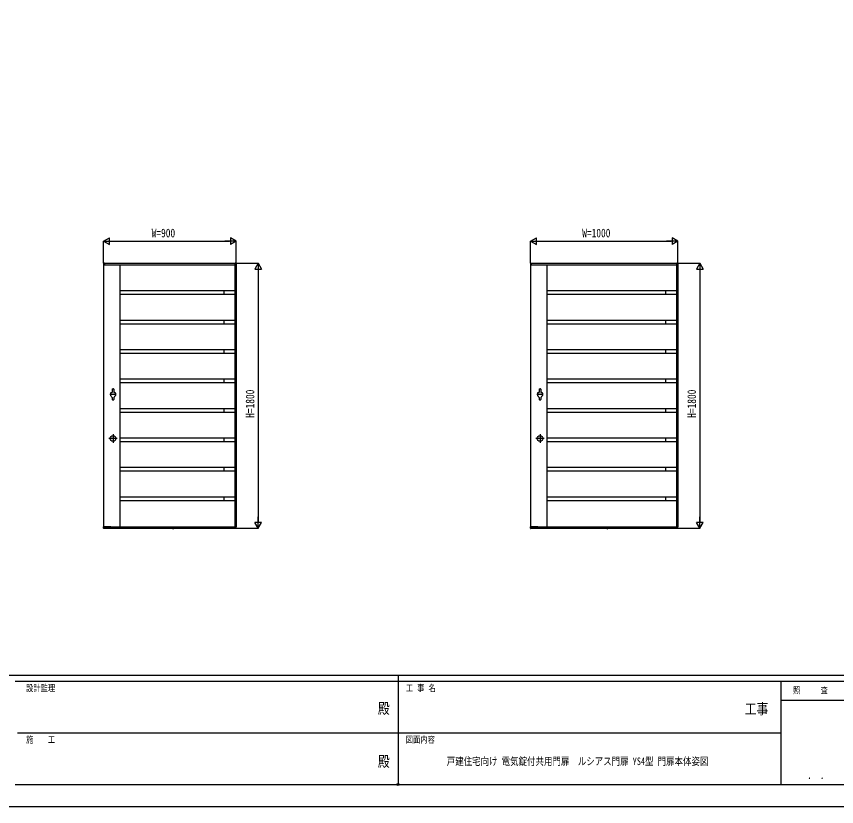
# Model space of a CAD drawing. Units: millimetres, scale not verified. Extents: x -8410 to 8410, y -5940 to 5940.
# Drawn here: x -2602 to 2968, y -5940 to -573 of the extents above; entities that cross this region are included whole.
import ezdxf
from ezdxf.enums import TextEntityAlignment as Align

# ---------------------------------------------------------------- set-up
doc = ezdxf.new("R2010")
doc.units = ezdxf.units.MM
doc.header["$LTSCALE"] = 30
doc.header["$PDMODE"] = 32
doc.header["$PDSIZE"] = 15
for name, color, linetype in [('0-1_USER1', 3, 'Continuous'), ('0-2_YKK_A1', 4, 'Continuous'), ('0-3_YKK_D', 6, 'Continuous'), ('0-4_YKK_ZWAK', 7, 'Continuous')]:
    doc.layers.add(name, color=color, linetype=linetype)
doc.styles.add('ＭＳ ゴシック', font='')
doc.styles.get('ＭＳ ゴシック').set_extended_font_data('MS Gothic')

msp = doc.modelspace()

# ---------------------------------------------------------------- linework, layer by layer
at = {"layer": '0-2_YKK_A1'}
for p, q in [((-2010.46, -2251.37), (-2010.46, -2259.5)), ((-2009.96, -2260), (-2009.96, -4040)), ((-2009.96, -2260), (-1109.96, -2260)), ((-2009.96, -2260), (-2003.26, -2260)), ((-2009.05, -2249.87), (-2003.49, -2249.53)), ((-2003.26, -2260), (-2003.26, -2260)), ((-2002.96, -2250), (-1116.96, -2250)), ((-2002.96, -2260), (-2002.96, -2250)), ((-2002.96, -2259.7), (-2002.96, -2250.03)), ((-1899.96, -2260), (-1899.96, -4040)), ((-1118.96, -2260), (-1118.96, -4040)), ((-1116.96, -2260), (-1116.96, -2250)), ((-1116.96, -2259.7), (-1116.96, -2250.03)), ((-1109.96, -2260), (-1116.66, -2260)), ((-1116.66, -2260), (-1116.66, -2260)), ((-1110.87, -2249.87), (-1116.43, -2249.53)), ((-1109.96, -2260), (-1109.96, -4040)), ((-1109.46, -2251.37), (-1109.46, -2259.5)), ((889.54, -2251.37), (889.54, -2259.5)), ((890.04, -2260), (890.04, -4040)), ((890.04, -2260), (1890.04, -2260)), ((890.04, -2260), (896.74, -2260)), ((890.95, -2249.87), (896.51, -2249.53)), ((896.74, -2260), (896.74, -2260)), ((897.04, -2250), (1883.04, -2250)), ((897.04, -2260), (897.04, -2250)), ((897.04, -2259.7), (897.04, -2250.03)), ((1000.04, -2260), (1000.04, -4040)), ((1881.04, -2260), (1881.04, -4040)), ((1883.04, -2260), (1883.04, -2250)), ((1883.04, -2259.7), (1883.04, -2250.03)), ((1890.04, -2260), (1883.34, -2260)), ((1883.34, -2260), (1883.34, -2260)), ((1889.13, -2249.87), (1883.57, -2249.53)), ((1890.04, -2260), (1890.04, -4040)), ((1890.54, -2251.37), (1890.54, -2259.5)), ((-1118.96, -2437.5), (-1899.96, -2437.5)), ((-1193.96, -2437.5), (-1193.96, -2462.5)), ((1881.04, -2437.5), (1000.04, -2437.5)), ((1806.04, -2437.5), (1806.04, -2462.5)), ((-1118.96, -2462.5), (-1899.96, -2462.5)), ((1881.04, -2462.5), (1000.04, -2462.5)), ((-1118.96, -2637.5), (-1899.96, -2637.5)), ((-1118.96, -2662.5), (-1899.96, -2662.5)), ((-1193.96, -2637.5), (-1193.96, -2662.5)), ((1881.04, -2637.5), (1000.04, -2637.5)), ((1881.04, -2662.5), (1000.04, -2662.5)), ((1806.04, -2637.5), (1806.04, -2662.5)), ((-1118.96, -2837.5), (-1899.96, -2837.5)), ((-1193.96, -2837.5), (-1193.96, -2862.5)), ((1881.04, -2837.5), (1000.04, -2837.5)), ((1806.04, -2837.5), (1806.04, -2862.5)), ((-1118.96, -2862.5), (-1899.96, -2862.5)), ((1881.04, -2862.5), (1000.04, -2862.5)), ((-1118.96, -3037.5), (-1899.96, -3037.5)), ((-1118.96, -3062.5), (-1899.96, -3062.5)), ((-1193.96, -3037.5), (-1193.96, -3062.5)), ((1881.04, -3037.5), (1000.04, -3037.5)), ((1881.04, -3062.5), (1000.04, -3062.5)), ((1806.04, -3037.5), (1806.04, -3062.5)), ((-1951.21, -3104.5), (-1951.21, -3128)), ((-1949.21, -3102.5), (-1942.71, -3102.5)), ((-1940.71, -3104.5), (-1940.71, -3128)), ((948.79, -3104.5), (948.79, -3128)), ((950.79, -3102.5), (957.29, -3102.5)), ((959.29, -3104.5), (959.29, -3128)), ((-1923.96, -3140), (-1967.96, -3140)), ((-1963.46, -3133), (-1963.46, -3147)), ((-1958.46, -3128), (-1951.21, -3128)), ((-1951.21, -3160.84), (-1951.21, -3175.5)), ((-1940.71, -3128), (-1933.46, -3128)), ((-1940.71, -3160.84), (-1940.71, -3175.5)), ((-1928.46, -3133), (-1928.46, -3147)), ((976.04, -3140), (932.04, -3140)), ((936.54, -3133), (936.54, -3147)), ((941.54, -3128), (948.79, -3128)), ((948.79, -3160.84), (948.79, -3175.5)), ((959.29, -3128), (966.54, -3128)), ((959.29, -3160.84), (959.29, -3175.5)), ((971.54, -3133), (971.54, -3147)), ((-1949.21, -3177.5), (-1942.71, -3177.5)), ((950.79, -3177.5), (957.29, -3177.5)), ((-1118.96, -3237.5), (-1899.96, -3237.5)), ((-1118.96, -3262.5), (-1899.96, -3262.5)), ((-1193.96, -3237.5), (-1193.96, -3262.5)), ((1881.04, -3237.5), (1000.04, -3237.5)), ((1881.04, -3262.5), (1000.04, -3262.5)), ((1806.04, -3237.5), (1806.04, -3262.5)), ((-1916.96, -3440), (-1974.96, -3440)), ((-1945.96, -3411), (-1945.96, -3469)), ((-1118.96, -3437.5), (-1899.96, -3437.5)), ((-1193.96, -3437.5), (-1193.96, -3462.5)), ((983.04, -3440), (925.04, -3440)), ((954.04, -3411), (954.04, -3469)), ((1881.04, -3437.5), (1000.04, -3437.5)), ((1806.04, -3437.5), (1806.04, -3462.5)), ((-1118.96, -3462.5), (-1899.96, -3462.5)), ((1881.04, -3462.5), (1000.04, -3462.5)), ((-1118.96, -3637.5), (-1899.96, -3637.5)), ((-1118.96, -3662.5), (-1899.96, -3662.5)), ((-1193.96, -3637.5), (-1193.96, -3662.5)), ((1881.04, -3637.5), (1000.04, -3637.5)), ((1881.04, -3662.5), (1000.04, -3662.5)), ((1806.04, -3637.5), (1806.04, -3662.5)), ((-1118.96, -3837.5), (-1899.96, -3837.5)), ((-1193.96, -3837.5), (-1193.96, -3862.5)), ((1881.04, -3837.5), (1000.04, -3837.5)), ((1806.04, -3837.5), (1806.04, -3862.5)), ((-1118.96, -3862.5), (-1899.96, -3862.5)), ((1881.04, -3862.5), (1000.04, -3862.5)), ((-2009.85, -4050.03), (-2010.43, -4040.53)), ((-2009.96, -4040), (-1109.96, -4040)), ((-1960.26, -4040), (-2009.93, -4040)), ((-2008.6, -4050.5), (-2009.35, -4050.5)), ((-2008.1, -4050.01), (-2008.07, -4048.19)), ((-2008.09, -4049.5), (-1961.79, -4049.5)), ((-1987.17, -4047.9), (-2007.75, -4047.9)), ((-1986.85, -4048.19), (-1986.84, -4049.01)), ((-1985.12, -4049.01), (-1985.1, -4048.19)), ((-1978.13, -4047.9), (-1984.79, -4047.9)), ((-1977.82, -4048.19), (-1977.8, -4049.01)), ((-1976.08, -4049.01), (-1976.07, -4048.19)), ((-1962.13, -4047.9), (-1975.75, -4047.9)), ((-1965.86, -4047.9), (-1965.84, -4049.01)), ((-1961.82, -4048.19), (-1961.79, -4049.99)), ((-1960.46, -4050.48), (-1961.29, -4050.48)), ((-1959.96, -4040.3), (-1959.96, -4049.98)), ((-1959.66, -4040), (-1959.66, -4050)), ((-1959.66, -4050), (-1116.96, -4050)), ((-1542.22, -4050.5), (-1542.13, -4050)), ((-1542.22, -4050.5), (-1542.05, -4051.47)), ((-1542.22, -4050.5), (-1534.4, -4050.5)), ((-1542.13, -4050), (-1534.49, -4050)), ((-1538.31, -4054.2), (-1538.31, -4050)), ((-1534.4, -4050.5), (-1534.57, -4051.47)), ((-1534.4, -4050.5), (-1534.49, -4050)), ((-1116.96, -4050), (-1116.96, -4040)), ((-1116.96, -4040.3), (-1116.96, -4049.97)), ((-1109.96, -4040), (-1116.66, -4040)), ((-1116.66, -4040), (-1116.66, -4040)), ((-1110.87, -4050.13), (-1116.43, -4050.47)), ((-1109.46, -4048.63), (-1109.46, -4040.5)), ((890.15, -4050.03), (889.57, -4040.53)), ((890.04, -4040), (1890.04, -4040)), ((939.74, -4040), (890.07, -4040)), ((891.4, -4050.5), (890.65, -4050.5)), ((891.9, -4050.01), (891.93, -4048.19)), ((891.91, -4049.5), (938.21, -4049.5)), ((912.83, -4047.9), (892.25, -4047.9)), ((913.15, -4048.19), (913.16, -4049.01)), ((914.88, -4049.01), (914.9, -4048.19)), ((921.87, -4047.9), (915.21, -4047.9)), ((922.18, -4048.19), (922.2, -4049.01)), ((923.92, -4049.01), (923.93, -4048.19)), ((937.87, -4047.9), (924.25, -4047.9)), ((934.14, -4047.9), (934.16, -4049.01)), ((938.18, -4048.19), (938.21, -4049.99)), ((939.54, -4050.48), (938.71, -4050.48)), ((940.04, -4040.3), (940.04, -4049.98)), ((940.34, -4040), (940.34, -4050)), ((940.34, -4050), (1883.04, -4050)), ((1407.78, -4050.5), (1407.87, -4050)), ((1407.78, -4050.5), (1407.95, -4051.47)), ((1407.78, -4050.5), (1415.6, -4050.5)), ((1407.87, -4050), (1415.51, -4050)), ((1411.69, -4054.2), (1411.69, -4050)), ((1415.6, -4050.5), (1415.43, -4051.47)), ((1415.6, -4050.5), (1415.51, -4050)), ((1883.04, -4050), (1883.04, -4040)), ((1883.04, -4040.3), (1883.04, -4049.97)), ((1890.04, -4040), (1883.34, -4040)), ((1883.34, -4040), (1883.34, -4040)), ((1889.13, -4050.13), (1883.57, -4050.47)), ((1890.54, -4048.63), (1890.54, -4040.5))]:
    msp.add_line(p, q, dxfattribs=at)
for points in [[(-2007.75, -4047.9), (-2007.89, -4047.93), (-2007.97, -4047.98), (-2008.01, -4048.03), (-2008.04, -4048.09), (-2008.06, -4048.14), (-2008.07, -4048.19)], [(-1986.85, -4048.19), (-1986.86, -4048.15), (-1986.87, -4048.1), (-1986.89, -4048.05), (-1986.92, -4048.01), (-1986.97, -4047.96), (-1987.05, -4047.92), (-1987.17, -4047.9)], [(-1984.79, -4047.9), (-1984.92, -4047.93), (-1985, -4047.98), (-1985.05, -4048.03), (-1985.08, -4048.09), (-1985.09, -4048.14), (-1985.1, -4048.19)], [(-1977.82, -4048.19), (-1977.82, -4048.15), (-1977.83, -4048.1), (-1977.86, -4048.05), (-1977.89, -4048.01), (-1977.94, -4047.96), (-1978.01, -4047.92), (-1978.13, -4047.9)], [(-1975.75, -4047.9), (-1975.89, -4047.93), (-1975.97, -4047.98), (-1976.01, -4048.03), (-1976.04, -4048.09), (-1976.06, -4048.14), (-1976.07, -4048.19)], [(-1961.82, -4048.19), (-1961.82, -4048.15), (-1961.83, -4048.1), (-1961.86, -4048.05), (-1961.89, -4048.01), (-1961.94, -4047.96), (-1962.01, -4047.92), (-1962.13, -4047.9)], [(-1540.61, -4052.58), (-1539.46, -4050.26), (-1538.31, -4049.65)], [(-1536.01, -4052.58), (-1537.17, -4050.26), (-1538.31, -4049.65)], [(892.25, -4047.9), (892.11, -4047.93), (892.03, -4047.98), (891.99, -4048.03), (891.96, -4048.09), (891.94, -4048.14), (891.93, -4048.19)], [(913.15, -4048.19), (913.14, -4048.15), (913.13, -4048.1), (913.11, -4048.05), (913.08, -4048.01), (913.03, -4047.96), (912.95, -4047.92), (912.83, -4047.9)], [(915.21, -4047.9), (915.08, -4047.93), (915, -4047.98), (914.95, -4048.03), (914.92, -4048.09), (914.91, -4048.14), (914.9, -4048.19)], [(922.18, -4048.19), (922.18, -4048.15), (922.17, -4048.1), (922.14, -4048.05), (922.11, -4048.01), (922.06, -4047.96), (921.99, -4047.92), (921.87, -4047.9)], [(924.25, -4047.9), (924.11, -4047.93), (924.03, -4047.98), (923.99, -4048.03), (923.96, -4048.09), (923.94, -4048.14), (923.93, -4048.19)], [(938.18, -4048.19), (938.18, -4048.15), (938.17, -4048.1), (938.14, -4048.05), (938.11, -4048.01), (938.06, -4047.96), (937.99, -4047.92), (937.87, -4047.9)], [(1409.39, -4052.58), (1410.54, -4050.26), (1411.69, -4049.65)], [(1413.99, -4052.58), (1412.83, -4050.26), (1411.69, -4049.65)]]:
    msp.add_lwpolyline(points, dxfattribs=at)
for centre in [(-1945.96, -3440), (954.04, -3440)]:
    msp.add_circle(centre, 19, dxfattribs=at)
for centre, radius, start, end in [((-2008.96, -2251.37), 1.5, 93.5, 180), ((-2009.96, -2259.5), 0.5, 180, 270), ((-2003.46, -2250.03), 0.5, 0, 93.5), ((-2003.26, -2259.7), 0.3, 270, 0), ((-1116.46, -2250.03), 0.5, 86.5, 180), ((-1116.66, -2259.7), 0.3, 180, 270), ((-1110.96, -2251.37), 1.5, 0, 86.5), ((-1109.96, -2259.5), 0.5, 270, 0), ((891.04, -2251.37), 1.5, 93.5, 180), ((890.04, -2259.5), 0.5, 180, 270), ((896.54, -2250.03), 0.5, 0, 93.5), ((896.74, -2259.7), 0.3, 270, 0), ((1883.54, -2250.03), 0.5, 86.5, 180), ((1883.34, -2259.7), 0.3, 180, 270), ((1889.04, -2251.37), 1.5, 0, 86.5), ((1890.04, -2259.5), 0.5, 270, 0), ((-1949.21, -3104.5), 2, 90, 180), ((-1942.71, -3104.5), 2, 0, 90), ((950.79, -3104.5), 2, 90, 180), ((957.29, -3104.5), 2, 0, 90), ((-1958.46, -3133), 5, 90, 180), ((-1958.46, -3147), 5, 180, 270), ((-1945.96, -3149.56), 12.5, 191.55262, 245.16541), ((-1945.96, -3149.5), 12.5, 294.83459, 348.44738), ((-1945.96, -3149.56), 12.5, 294.83459, 348.44738), ((-1933.46, -3133), 5, 0, 90), ((-1933.46, -3147), 5, 270, 0), ((941.54, -3133), 5, 90, 180), ((941.54, -3147), 5, 180, 270), ((954.04, -3149.56), 12.5, 191.55262, 245.16541), ((954.04, -3149.5), 12.5, 294.83459, 348.44738), ((954.04, -3149.56), 12.5, 294.83459, 348.44738), ((966.54, -3133), 5, 0, 90), ((966.54, -3147), 5, 270, 0), ((-1949.21, -3175.5), 2, 180, 270), ((-1942.71, -3175.5), 2, 270, 0), ((950.79, -3175.5), 2, 180, 270), ((957.29, -3175.5), 2, 270, 0), ((-2009.93, -4040.5), 0.5, 90, 183.5), ((-2009.35, -4050), 0.5, 183.5, 269.21081), ((-2008.6, -4050), 0.5, 269.18971, 359), ((-1986.34, -4049), 0.5, 181, 270), ((-1985.62, -4049), 0.5, 270, 359), ((-1977.3, -4049), 0.5, 181, 270), ((-1976.58, -4049), 0.5, 270, 359), ((-1965.34, -4049), 0.5, 181, 270), ((-1961.29, -4049.98), 0.5, 181.0014, 270.00152), ((-1960.46, -4049.98), 0.5, 270, 0), ((-1960.26, -4040.3), 0.3, 0, 90), ((-1541.16, -4051.32), 0.9, 190, 239.36409), ((-1538.31, -4046.5), 6.5, 239.36409, 300.63591), ((-1535.46, -4051.32), 0.9, 300.63591, 350), ((-1116.66, -4040.3), 0.3, 90, 180), ((-1116.46, -4049.97), 0.5, 180, 273.5), ((-1110.96, -4048.63), 1.5, 273.5, 0), ((-1109.96, -4040.5), 0.5, 0, 90), ((890.07, -4040.5), 0.5, 90, 183.5), ((890.65, -4050), 0.5, 183.5, 269.21081), ((891.4, -4050), 0.5, 269.18971, 359), ((913.66, -4049), 0.5, 181, 270), ((914.38, -4049), 0.5, 270, 359), ((922.7, -4049), 0.5, 181, 270), ((923.42, -4049), 0.5, 270, 359), ((934.66, -4049), 0.5, 181, 270), ((938.71, -4049.98), 0.5, 181.0014, 270.00152), ((939.54, -4049.98), 0.5, 270, 0), ((939.74, -4040.3), 0.3, 0, 90), ((1408.84, -4051.32), 0.9, 190, 239.36409), ((1411.69, -4046.5), 6.5, 239.36409, 300.63591), ((1414.54, -4051.32), 0.9, 300.63591, 350), ((1883.34, -4040.3), 0.3, 90, 180), ((1883.54, -4049.97), 0.5, 180, 273.5), ((1889.04, -4048.63), 1.5, 273.5, 0), ((1890.04, -4040.5), 0.5, 0, 90)]:
    msp.add_arc(centre, radius, start, end, dxfattribs=at)
at = {"layer": '0-3_YKK_D'}
for p, q in [((-2009.96, -2100), (-1970.99, -2077.5)), ((-2009.96, -2249), (-2009.96, -2099)), ((-2009.96, -2100), (-1970.99, -2122.5)), ((-2009.96, -2100), (-1932.02, -2100)), ((-1970.99, -2122.5), (-1970.99, -2077.5)), ((-1964.96, -2100), (-1154.96, -2100)), ((-1109.96, -2100), (-1187.9, -2100)), ((-1109.96, -2100), (-1148.93, -2077.5)), ((-1148.93, -2077.5), (-1148.93, -2122.5)), ((-1109.96, -2100), (-1148.93, -2122.5)), ((-1109.96, -2249), (-1109.96, -2099)), ((890.04, -2100), (929.01, -2077.5)), ((890.04, -2249), (890.04, -2099)), ((890.04, -2100), (929.01, -2122.5)), ((890.04, -2100), (967.98, -2100)), ((929.01, -2122.5), (929.01, -2077.5)), ((935.04, -2100), (1845.04, -2100)), ((1890.04, -2100), (1812.1, -2100)), ((1890.04, -2100), (1851.07, -2077.5)), ((1851.07, -2077.5), (1851.07, -2122.5)), ((1890.04, -2100), (1851.07, -2122.5)), ((1890.04, -2249), (1890.04, -2099)), ((-1108.96, -2250), (-958.96, -2250)), ((-959.96, -2250), (-982.46, -2288.97)), ((-959.96, -2250), (-937.46, -2288.97)), ((-959.96, -2250), (-959.96, -2327.94)), ((1891.04, -2250), (2041.04, -2250)), ((2040.04, -2250), (2017.54, -2288.97)), ((2040.04, -2250), (2062.54, -2288.97)), ((2040.04, -2250), (2040.04, -2327.94)), ((-982.46, -2288.97), (-937.46, -2288.97)), ((-959.96, -2295), (-959.96, -4005)), ((2017.54, -2288.97), (2062.54, -2288.97)), ((2040.04, -2295), (2040.04, -4005)), ((-959.96, -4050), (-982.46, -4011.03)), ((-937.46, -4011.03), (-982.46, -4011.03)), ((-959.96, -4050), (-959.96, -3972.06)), ((-959.96, -4050), (-937.46, -4011.03)), ((2040.04, -4050), (2017.54, -4011.03)), ((2062.54, -4011.03), (2017.54, -4011.03)), ((2040.04, -4050), (2040.04, -3972.06)), ((2040.04, -4050), (2062.54, -4011.03)), ((-1108.96, -4050), (-958.96, -4050)), ((1891.04, -4050), (2041.04, -4050))]:
    msp.add_line(p, q, dxfattribs=at)
at = {"layer": '0-4_YKK_ZWAK'}
for p, q in [((7790.04, -5050), (-7809.96, -5050)), ((-9.96, -5050), (-9.96, -5790)), ((-9.96, -5090), (-2609.96, -5090)), ((2590.04, -5090), (-9.96, -5090)), ((3970.04, -5220), (2590.04, -5220)), ((-2594.96, -5440), (-9.96, -5440)), ((-9.96, -5440), (2590.04, -5440)), ((-2609.96, -5790), (-9.96, -5790)), ((-9.96, -5790), (2590.04, -5790)), ((2590.04, -5790), (3970.04, -5790))]:
    msp.add_line(p, q, dxfattribs=at)
msp.add_lwpolyline([(-8410, -5940), (8410, -5940), (8410, 5940), (-8410, 5940)], close=True, dxfattribs=at)
msp.add_lwpolyline([(3970.04, -5090), (2590.04, -5090), (2590.04, -5790)], dxfattribs=at)
msp.add_point((-9.96, -5790), dxfattribs=at)

# ---------------------------------------------------------------- texts
at = {"layer": '0-1_USER1', "style": 'ＭＳ ゴシック', "width": 0.8}
msp.add_text('戸建住宅向け 電気錠付共用門扉\u3000ルシアス門扉 YS4型 門扉本体姿図', height=51.32, dxfattribs=at).set_placement((320.62, -5673.44), align=Align.BOTTOM_LEFT)
at = {"layer": '0-3_YKK_D', "style": 'ＭＳ ゴシック', "width": 0.8}
for s, p in [('W=900', (-1683.69, -2091)), ('W=1000', (1240.71, -2091))]:
    msp.add_text(s, height=58.65, dxfattribs=at).set_placement(p, align=Align.BOTTOM_LEFT)
for p in [(-968.96, -3299.33), (2031.04, -3299.33)]:
    msp.add_text('H=1800', height=58.65, rotation=90, dxfattribs=at).set_placement(p, align=Align.BOTTOM_LEFT)
at = {"layer": '0-4_YKK_ZWAK', "style": 'ＭＳ ゴシック', "width": 0.8}
for s, height, p in [('設計監理', 43.99, (-2536.63, -5170)), ('工 事 名', 43.99, (42.54, -5170)), ('照     査', 43.99, (2672.84, -5185)), ('殿', 73.31, (-147.33, -5331.67)), ('工事', 73.31, (2344.67, -5334.93)), ('施\u3000\u3000工', 43.99, (-2536.63, -5520)), ('図面内容', 43.99, (42.54, -5520)), ('殿', 73.31, (-147.33, -5691.67)), ('． ．', 51.83, (2770, -5768.7))]:
    msp.add_text(s, height=height, dxfattribs=at).set_placement(p, align=Align.BOTTOM_LEFT)

doc.saveas('drawing.dxf')
